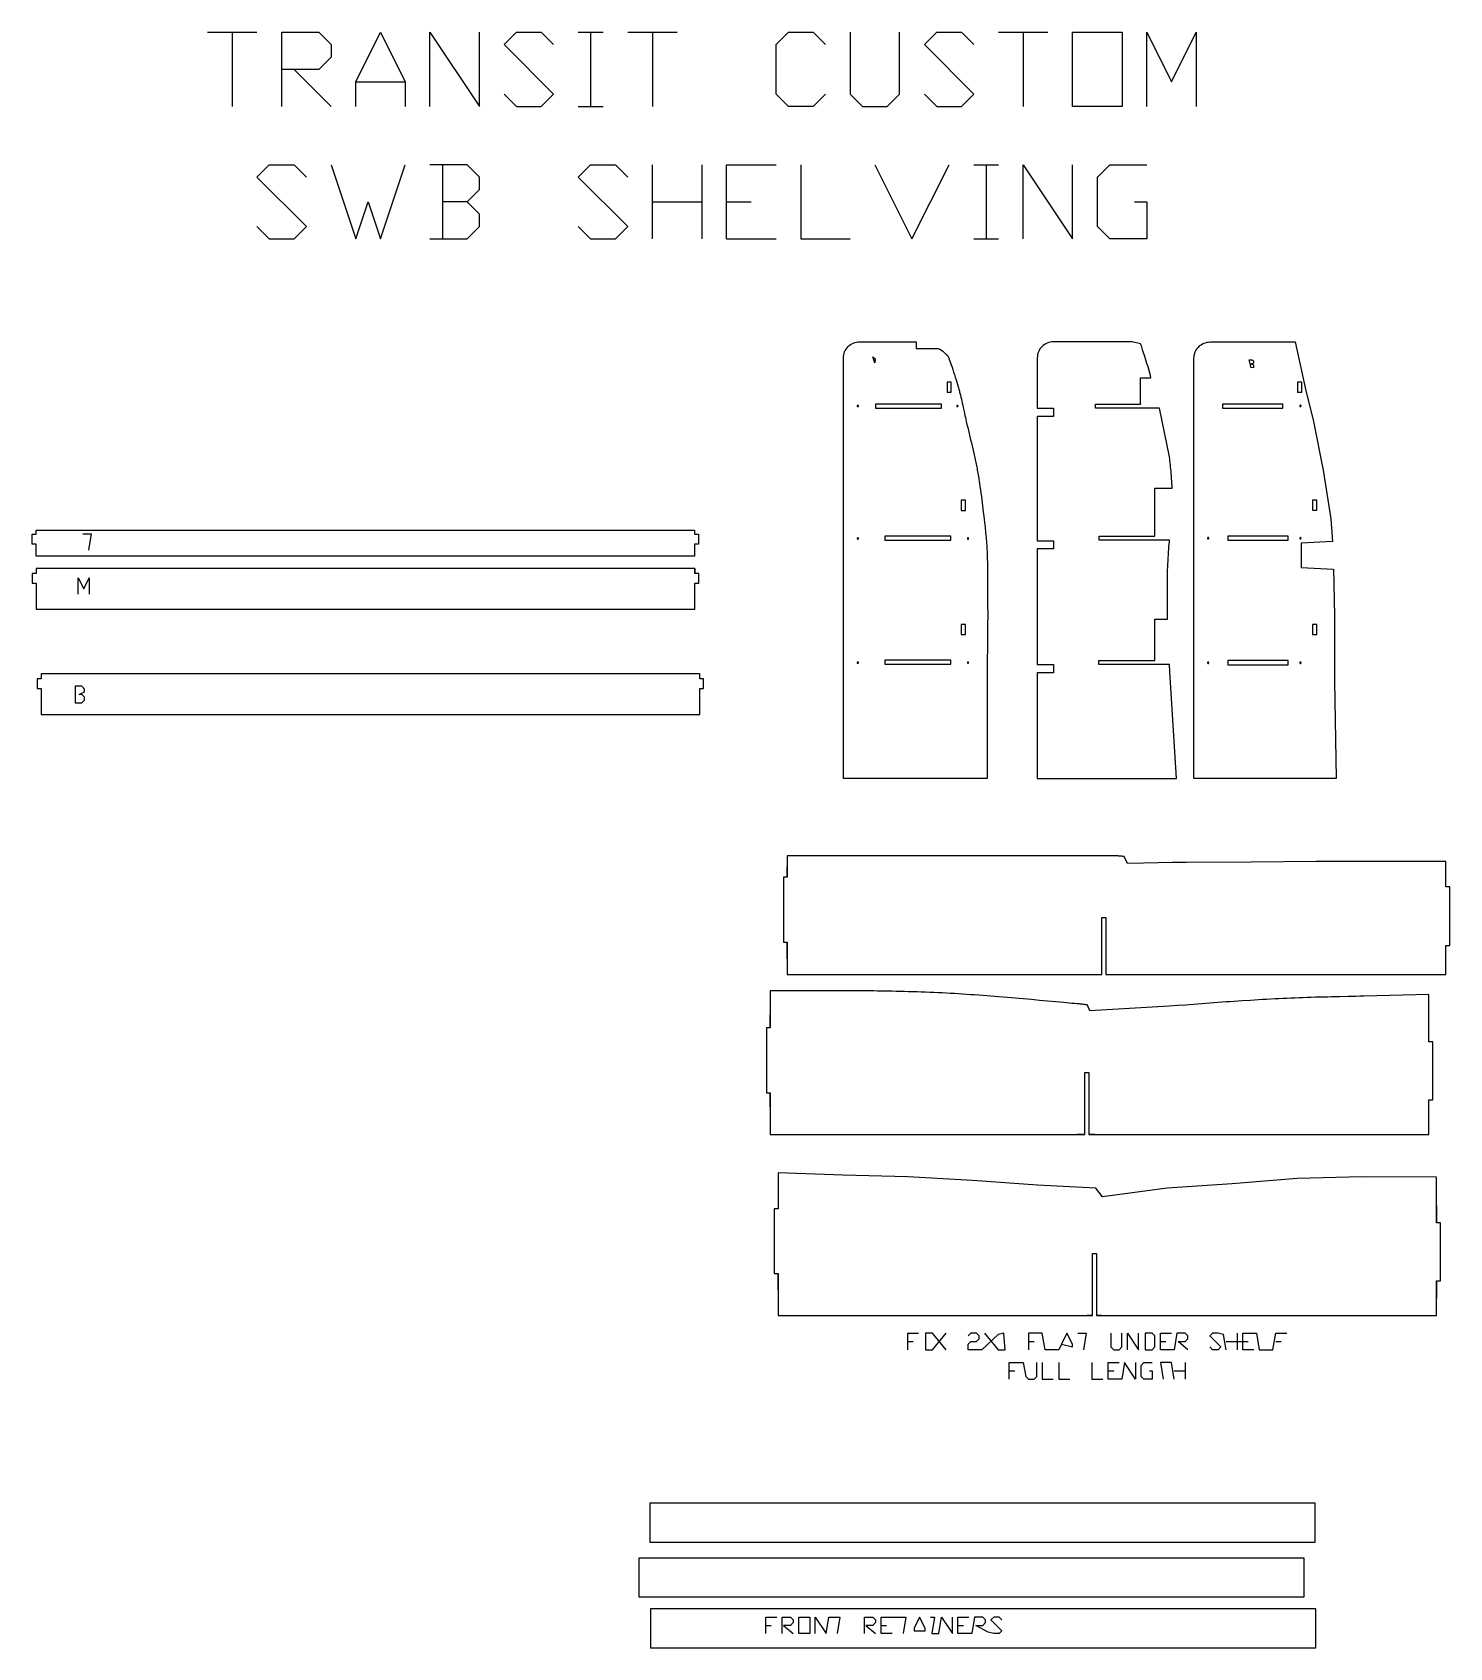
# Model space of a CAD drawing. Extents: x 6 to 4376, y 330 to 5309.
import ezdxf

# ---------------------------------------------------------------- set-up
doc = ezdxf.new("R2010")
doc.units = 0
doc.layers.add('DEFAULT_LAYER', color=1, linetype='CONTINUOUS')

msp = doc.modelspace()

# ---------------------------------------------------------------- linework, layer by layer
at = {"layer": 'DEFAULT_LAYER'}
for points in [[(546.4, 5308.8), (698.8, 5308.8)], [(622.6, 5308.8), (622.6, 5080.2)], [(775, 5080.2), (775, 5308.8), (889.3, 5308.8), (927.4, 5270.7), (927.4, 5232.6), (889.3, 5194.5), (775, 5194.5)], [(1003.6, 5080.2), (1003.6, 5156.4), (1079.8, 5308.8), (1156, 5156.4), (1156, 5080.2)], [(1232.2, 5080.2), (1232.2, 5308.8), (1384.6, 5080.2), (1384.6, 5308.8)], [(1460.8, 5118.3), (1498.9, 5080.2), (1575.1, 5080.2), (1613.2, 5118.3), (1460.8, 5270.7), (1498.9, 5308.8), (1575.1, 5308.8), (1613.2, 5270.7)], [(1689.4, 5308.8), (1765.6, 5308.8)], [(1727.5, 5308.8), (1727.5, 5080.2)], [(1841.8, 5308.8), (1994.2, 5308.8)], [(1918, 5308.8), (1918, 5080.2)], [(2451.4, 5118.3), (2413.3, 5080.2), (2337.1, 5080.2), (2299, 5118.3), (2299, 5270.7), (2337.1, 5308.8), (2413.3, 5308.8), (2451.4, 5270.7)], [(2527.6, 5308.8), (2527.6, 5118.3), (2565.7, 5080.2), (2641.9, 5080.2), (2680, 5118.3), (2680, 5308.8)], [(2756.2, 5118.3), (2794.3, 5080.2), (2870.5, 5080.2), (2908.6, 5118.3), (2756.2, 5270.7), (2794.3, 5308.8), (2870.5, 5308.8), (2908.6, 5270.7)], [(2984.8, 5308.8), (3137.2, 5308.8)], [(3061, 5308.8), (3061, 5080.2)], [(3442, 5080.2), (3442, 5308.8), (3518.2, 5156.4), (3594.4, 5308.8), (3594.4, 5080.2)], [(813.1, 5194.5), (927.4, 5080.2)], [(1003.6, 5156.4), (1156, 5156.4)], [(1689.4, 5080.2), (1765.6, 5080.2)], [(698.8, 4710.1), (736.9, 4672), (813.1, 4672), (851.2, 4710.1), (698.8, 4862.5), (736.9, 4900.6), (813.1, 4900.6), (851.2, 4862.5)], [(927.4, 4900.6), (1003.6, 4672), (1041.7, 4786.3), (1079.8, 4672), (1156, 4900.6)], [(1346.5, 4786.3), (1384.6, 4824.4), (1384.6, 4862.5), (1346.5, 4900.6), (1232.2, 4900.6)], [(1270.3, 4900.6), (1270.3, 4672)], [(1689.4, 4710.1), (1727.5, 4672), (1803.7, 4672), (1841.8, 4710.1), (1689.4, 4862.5), (1727.5, 4900.6), (1803.7, 4900.6), (1841.8, 4862.5)], [(1918, 4672), (1918, 4900.6)], [(2070.4, 4900.6), (2070.4, 4672)], [(2146.6, 4672), (2146.6, 4900.6), (2299, 4900.6)], [(2375.2, 4900.6), (2375.2, 4672), (2527.6, 4672)], [(2603.8, 4900.6), (2718.1, 4672), (2832.4, 4900.6)], [(2908.6, 4900.6), (2984.8, 4900.6)], [(2946.7, 4900.6), (2946.7, 4672)], [(3061, 4672), (3061, 4900.6), (3213.4, 4672), (3213.4, 4900.6)], [(3403.9, 4786.3), (3442, 4786.3), (3442, 4672), (3327.7, 4672), (3289.6, 4710.1), (3289.6, 4862.5), (3327.7, 4900.6), (3442, 4900.6)], [(1232.2, 4672), (1346.5, 4672), (1384.6, 4710.1), (1384.6, 4748.2), (1346.5, 4786.3), (1270.3, 4786.3)], [(1918, 4786.3), (2070.4, 4786.3)], [(2146.6, 4786.3), (2222.8, 4786.3)], [(2146.6, 4672), (2299, 4672)], [(2908.6, 4672), (2984.8, 4672)], [(162.3, 3763.4), (187.7, 3763.4), (179.2, 3712.6)], [(2048.7, 3656), (2048.7, 3641)], [(148, 3576.5), (148, 3627.3), (164.9, 3593.4), (181.8, 3627.3), (181.8, 3576.5)], [(2063.8, 3316.4), (2063.8, 3331.5)], [(2333.8, 2704.6), (2333.8, 2737.5)], [(4363.8, 2674.8), (4363.8, 2733.5)], [(2333.8, 2453.3), (2333.8, 2504.6)], [(4363.8, 2449.3), (4363.8, 2494.3)], [(2281.3, 2240.4), (2281.3, 2280.6)], [(2281.3, 1996.5), (2281.3, 2040.4)], [(2305.1, 1716.5), (2305.1, 1682.8)], [(4335.1, 1691.5), (4335.1, 1639.4)], [(2305.1, 1432.3), (2305.1, 1482.8)], [(4335.1, 1460.8), (4335.1, 1407.3)], [(2704.9, 1248.2), (2704.9, 1299), (2738.7, 1299)], [(2823.4, 1248.2), (2781.1, 1299), (2759.9, 1299), (2759.9, 1248.2), (2781.1, 1248.2), (2823.4, 1299)], [(2941.9, 1299), (2984.3, 1248.2), (3005.4, 1248.2), (3001.2, 1299), (2984.3, 1294.8), (2933.5, 1248.2), (2891.1, 1248.2), (2891.1, 1265.2), (2899.6, 1273.6), (2916.5, 1273.6), (2925, 1282.1), (2925, 1290.6), (2916.5, 1299), (2899.6, 1299), (2891.1, 1290.6)], [(3179, 1265.2), (3212.9, 1256.7), (3212.9, 1265.2), (3195.9, 1299), (3179, 1265.2), (3170.5, 1248.2), (3128.2, 1248.2), (3119.7, 1299), (3077.4, 1299), (3077.4, 1248.2)], [(3229.8, 1299), (3255.2, 1299), (3246.7, 1248.2)], [(3331.4, 1299), (3331.4, 1256.7), (3339.9, 1248.2), (3356.8, 1248.2), (3365.3, 1256.7), (3365.3, 1299)], [(3382.2, 1248.2), (3382.2, 1299), (3416.1, 1248.2), (3416.1, 1299)], [(3568.5, 1248.2), (3538.8, 1273.6), (3560, 1273.6), (3568.5, 1282.1), (3568.5, 1290.6), (3560, 1299), (3534.6, 1299), (3526.1, 1248.2), (3483.8, 1248.2), (3483.8, 1299), (3517.7, 1299)], [(3687, 1248.2), (3678.5, 1294.8), (3661.6, 1299), (3644.7, 1299), (3636.2, 1290.6), (3670.1, 1256.7), (3661.6, 1248.2), (3644.7, 1248.2), (3636.2, 1256.7)], [(3720.9, 1299), (3720.9, 1248.2)], [(3771.7, 1248.2), (3737.8, 1248.2), (3737.8, 1299), (3780.1, 1299), (3788.6, 1248.2), (3830.9, 1248.2), (3839.4, 1299), (3873.3, 1299)], [(2704.9, 1273.6), (2721.8, 1273.6)], [(3077.4, 1273.6), (3094.3, 1273.6)], [(3483.8, 1273.6), (3500.7, 1273.6)], [(3687, 1273.6), (3729.3, 1273.6), (3754.7, 1273.6)], [(3839.4, 1273.6), (3856.3, 1273.6)], [(3018.1, 1157.5), (3018.1, 1208.3), (3060.5, 1208.3), (3068.9, 1166), (3077.4, 1157.5), (3094.3, 1157.5), (3102.8, 1166), (3102.8, 1208.3)], [(3119.7, 1208.3), (3119.7, 1157.5), (3153.6, 1157.5)], [(3170.5, 1208.3), (3170.5, 1157.5), (3204.4, 1157.5)], [(3272.1, 1208.3), (3272.1, 1157.5), (3306, 1157.5)], [(3407.6, 1208.3), (3407.6, 1157.5), (3373.7, 1208.3), (3365.3, 1157.5), (3322.9, 1157.5), (3322.9, 1208.3), (3356.8, 1208.3)], [(3449.9, 1182.9), (3458.4, 1182.9), (3458.4, 1157.5), (3433, 1157.5), (3424.5, 1166), (3424.5, 1199.9), (3433, 1208.3), (3458.4, 1208.3)], [(3526.1, 1157.5), (3517.7, 1208.3), (3483.8, 1208.3), (3492.3, 1157.5)], [(3560, 1208.3), (3560, 1157.5)], [(3018.1, 1182.9), (3035.1, 1182.9)], [(3322.9, 1182.9), (3339.9, 1182.9)], [(3526.1, 1182.9), (3560, 1182.9)], [(2267.2, 373.2), (2267.2, 424), (2301.1, 424)], [(2267.2, 398.6), (2284.2, 398.6)], [(2318, 373.2), (2318, 424), (2343.4, 424), (2351.9, 415.5), (2351.9, 407.1), (2343.4, 398.6), (2322.3, 398.6), (2351.9, 373.2)], [(2419.6, 373.2), (2419.6, 424), (2453.5, 373.2), (2462, 424), (2495.8, 424), (2487.4, 373.2)], [(2572, 373.2), (2572, 424), (2597.4, 424), (2605.9, 415.5), (2605.9, 407.1), (2597.4, 398.6), (2576.3, 398.6), (2605.9, 373.2)], [(2656.7, 373.2), (2622.8, 373.2), (2622.8, 424), (2665.2, 424), (2699, 424), (2690.6, 373.2)], [(2622.8, 398.6), (2639.8, 398.6)], [(2775.2, 424), (2787.9, 424), (2779.5, 373.2), (2800.6, 373.2), (2809.1, 424), (2843, 373.2), (2843, 424)], [(2995.4, 415.5), (2986.9, 424), (2970, 424), (2961.5, 415.5), (2995.4, 381.7), (2986.9, 373.2), (2970, 373.2), (2953, 377.4), (2914.9, 398.6), (2936.1, 398.6), (2944.6, 407.1), (2944.6, 415.5), (2936.1, 424), (2910.7, 424), (2902.2, 373.2), (2859.9, 373.2), (2859.9, 424), (2893.8, 424)], [(2859.9, 398.6), (2876.8, 398.6)]]:
    msp.add_lwpolyline(points, dxfattribs=at)
for points in [[(3213.4, 5080.2), (3213.4, 5308.8), (3365.8, 5308.8), (3365.8, 5080.2)], [(2603.4, 4289.7), (2597.8, 4308.3), (2604.9, 4302.4)], [(3764.2, 4274.1), (3757.1, 4299.5), (3765.8, 4299.5), (3768.2, 4298.7), (3770.6, 4296.4), (3771.4, 4294), (3771.4, 4291.6), (3770.6, 4289.2), (3768.2, 4286.8), (3765.8, 4286), (3761.5, 4286), (3769, 4285.2), (3770.6, 4282.9), (3770.6, 4275.7)], [(2826.1, 4199.1), (2839.1, 4199.1), (2839.1, 4230.1), (2826.1, 4230.1)], [(3906.7, 4199.9), (3919.7, 4199.9), (3919.7, 4230.9), (3906.7, 4230.9)], [(2549.1, 4156.9), (2549.1, 4156.7), (2549.2, 4156.5), (2549.2, 4156.3), (2549.3, 4156.1), (2549.4, 4155.9), (2549.5, 4155.7), (2549.6, 4155.6), (2549.7, 4155.5), (2549.8, 4155.3), (2550, 4155.2), (2550.2, 4155.1), (2550.3, 4155), (2550.5, 4155), (2550.7, 4154.9), (2550.9, 4154.9), (2551.1, 4154.9), (2551.3, 4154.9), (2551.5, 4154.9), (2551.7, 4155), (2551.9, 4155), (2552.1, 4155.1), (2552.2, 4155.2), (2552.4, 4155.3), (2552.5, 4155.5), (2552.7, 4155.6), (2552.8, 4155.7), (2552.9, 4155.9), (2553, 4156.1), (2553, 4156.3), (2553.1, 4156.5), (2553.1, 4156.7), (2553.1, 4156.9), (2553.1, 4157.1), (2553.1, 4157.3), (2553, 4157.5), (2553, 4157.6), (2552.9, 4157.8), (2552.8, 4158), (2552.7, 4158.1), (2552.5, 4158.3), (2552.4, 4158.4), (2552.2, 4158.5), (2552.1, 4158.6), (2551.9, 4158.7), (2551.7, 4158.8), (2551.5, 4158.8), (2551.3, 4158.9), (2551.1, 4158.9), (2550.9, 4158.9), (2550.7, 4158.8), (2550.5, 4158.8), (2550.3, 4158.7), (2550.2, 4158.6), (2550, 4158.5), (2549.8, 4158.4), (2549.7, 4158.3), (2549.6, 4158.1), (2549.5, 4158), (2549.4, 4157.8), (2549.3, 4157.6), (2549.2, 4157.5), (2549.2, 4157.3), (2549.1, 4157.1)], [(2605.5, 4150.4), (2809.5, 4150.4), (2809.5, 4162.8), (2605.5, 4162.8)], [(2605.5, 4150.4), (2809.5, 4150.4), (2809.5, 4162.8), (2605.5, 4162.8)], [(2856, 4156.9), (2856, 4156.7), (2856.1, 4156.5), (2856.1, 4156.3), (2856.2, 4156.1), (2856.3, 4155.9), (2856.4, 4155.7), (2856.5, 4155.6), (2856.6, 4155.5), (2856.8, 4155.3), (2856.9, 4155.2), (2857.1, 4155.1), (2857.2, 4155), (2857.4, 4155), (2857.6, 4154.9), (2857.8, 4154.9), (2858, 4154.9), (2858.2, 4154.9), (2858.4, 4154.9), (2858.6, 4155), (2858.8, 4155), (2859, 4155.1), (2859.1, 4155.2), (2859.3, 4155.3), (2859.4, 4155.5), (2859.6, 4155.6), (2859.7, 4155.7), (2859.8, 4155.9), (2859.9, 4156.1), (2859.9, 4156.3), (2860, 4156.5), (2860, 4156.7), (2860, 4156.9), (2860, 4157.1), (2860, 4157.3), (2859.9, 4157.5), (2859.9, 4157.6), (2859.8, 4157.8), (2859.7, 4158), (2859.6, 4158.1), (2859.4, 4158.3), (2859.3, 4158.4), (2859.1, 4158.5), (2859, 4158.6), (2858.8, 4158.7), (2858.6, 4158.8), (2858.4, 4158.8), (2858.2, 4158.9), (2858, 4158.9), (2857.8, 4158.9), (2857.6, 4158.8), (2857.4, 4158.8), (2857.2, 4158.7), (2857.1, 4158.6), (2856.9, 4158.5), (2856.8, 4158.4), (2856.6, 4158.3), (2856.5, 4158.1), (2856.4, 4158), (2856.3, 4157.8), (2856.2, 4157.6), (2856.1, 4157.5), (2856.1, 4157.3), (2856, 4157.1)], [(3675.6, 4150.6), (3861.5, 4150.6), (3861.5, 4163), (3675.6, 4163)], [(3913.4, 4157.2), (3913.5, 4157), (3913.5, 4156.8), (3913.5, 4156.7), (3913.6, 4156.5), (3913.7, 4156.3), (3913.8, 4156.1), (3913.9, 4156), (3914, 4155.8), (3914.2, 4155.7), (3914.3, 4155.6), (3914.5, 4155.5), (3914.7, 4155.4), (3914.8, 4155.3), (3915, 4155.3), (3915.2, 4155.3), (3915.4, 4155.2), (3915.6, 4155.3), (3915.8, 4155.3), (3916, 4155.3), (3916.2, 4155.4), (3916.4, 4155.5), (3916.6, 4155.6), (3916.7, 4155.7), (3916.9, 4155.8), (3917, 4156), (3917.1, 4156.1), (3917.2, 4156.3), (3917.3, 4156.5), (3917.4, 4156.7), (3917.4, 4156.8), (3917.4, 4157), (3917.4, 4157.2), (3917.4, 4157.5), (3917.4, 4157.7), (3917.4, 4157.8), (3917.3, 4158), (3917.2, 4158.2), (3917.1, 4158.4), (3917, 4158.5), (3916.9, 4158.7), (3916.7, 4158.8), (3916.6, 4158.9), (3916.4, 4159), (3916.2, 4159.1), (3916, 4159.2), (3915.8, 4159.2), (3915.6, 4159.2), (3915.4, 4159.2), (3915.2, 4159.2), (3915, 4159.2), (3914.8, 4159.2), (3914.7, 4159.1), (3914.5, 4159), (3914.3, 4158.9), (3914.2, 4158.8), (3914, 4158.7), (3913.9, 4158.5), (3913.8, 4158.4), (3913.7, 4158.2), (3913.6, 4158), (3913.5, 4157.8), (3913.5, 4157.7), (3913.5, 4157.5)], [(2870.2, 3835.2), (2883.2, 3835.2), (2883.2, 3866.2), (2870.2, 3866.2)], [(3953, 3836.1), (3966, 3836.1), (3966, 3867.1), (3953, 3867.1)], [(2059.8, 3731.4), (2048, 3731.4), (2048, 3694.6), (18, 3694.6), (18, 3731.4), (6.2, 3731.4), (6.2, 3761.4), (18, 3761.4), (18, 3774.6), (2048, 3774.6), (2048, 3761.4), (2059.8, 3761.4)], [(2549.1, 3748.6), (2549.1, 3748.4), (2549.2, 3748.2), (2549.2, 3748), (2549.3, 3747.8), (2549.4, 3747.6), (2549.5, 3747.5), (2549.6, 3747.3), (2549.7, 3747.2), (2549.8, 3747), (2550, 3746.9), (2550.2, 3746.8), (2550.3, 3746.7), (2550.5, 3746.7), (2550.7, 3746.6), (2550.9, 3746.6), (2551.1, 3746.6), (2551.3, 3746.6), (2551.5, 3746.6), (2551.7, 3746.7), (2551.9, 3746.7), (2552.1, 3746.8), (2552.2, 3746.9), (2552.4, 3747), (2552.5, 3747.2), (2552.7, 3747.3), (2552.8, 3747.5), (2552.9, 3747.6), (2553, 3747.8), (2553, 3748), (2553.1, 3748.2), (2553.1, 3748.4), (2553.1, 3748.6), (2553.1, 3748.8), (2553.1, 3749), (2553, 3749.2), (2553, 3749.4), (2552.9, 3749.5), (2552.8, 3749.7), (2552.7, 3749.9), (2552.5, 3750), (2552.4, 3750.1), (2552.2, 3750.2), (2552.1, 3750.3), (2551.9, 3750.4), (2551.7, 3750.5), (2551.5, 3750.5), (2551.3, 3750.6), (2551.1, 3750.6), (2550.9, 3750.6), (2550.7, 3750.5), (2550.5, 3750.5), (2550.3, 3750.4), (2550.2, 3750.3), (2550, 3750.2), (2549.8, 3750.1), (2549.7, 3750), (2549.6, 3749.9), (2549.5, 3749.7), (2549.4, 3749.5), (2549.3, 3749.4), (2549.2, 3749.2), (2549.2, 3749), (2549.1, 3748.8)], [(2634, 3743.4), (2838, 3743.4), (2838, 3755.8), (2634, 3755.8)], [(2888.8, 3748.6), (2888.8, 3748.4), (2888.9, 3748.2), (2888.9, 3748), (2889, 3747.8), (2889.1, 3747.6), (2889.2, 3747.5), (2889.3, 3747.3), (2889.4, 3747.2), (2889.5, 3747), (2889.7, 3746.9), (2889.9, 3746.8), (2890, 3746.7), (2890.2, 3746.7), (2890.4, 3746.6), (2890.6, 3746.6), (2890.8, 3746.6), (2891, 3746.6), (2891.2, 3746.6), (2891.4, 3746.7), (2891.6, 3746.7), (2891.8, 3746.8), (2891.9, 3746.9), (2892.1, 3747), (2892.2, 3747.2), (2892.4, 3747.3), (2892.5, 3747.5), (2892.6, 3747.6), (2892.7, 3747.8), (2892.7, 3748), (2892.8, 3748.2), (2892.8, 3748.4), (2892.8, 3748.6), (2892.8, 3748.8), (2892.8, 3749), (2892.7, 3749.2), (2892.7, 3749.4), (2892.6, 3749.5), (2892.5, 3749.7), (2892.4, 3749.9), (2892.2, 3750), (2892.1, 3750.1), (2891.9, 3750.2), (2891.8, 3750.3), (2891.6, 3750.4), (2891.4, 3750.5), (2891.2, 3750.5), (2891, 3750.6), (2890.8, 3750.6), (2890.6, 3750.6), (2890.4, 3750.5), (2890.2, 3750.5), (2890, 3750.4), (2889.9, 3750.3), (2889.7, 3750.2), (2889.5, 3750.1), (2889.4, 3750), (2889.3, 3749.9), (2889.2, 3749.7), (2889.1, 3749.5), (2889, 3749.4), (2888.9, 3749.2), (2888.9, 3749), (2888.8, 3748.8)], [(3629.1, 3749.3), (3629.2, 3749.1), (3629.2, 3748.9), (3629.2, 3748.7), (3629.3, 3748.5), (3629.4, 3748.3), (3629.5, 3748.2), (3629.6, 3748), (3629.7, 3747.9), (3629.9, 3747.8), (3630, 3747.6), (3630.2, 3747.5), (3630.4, 3747.5), (3630.6, 3747.4), (3630.7, 3747.3), (3630.9, 3747.3), (3631.1, 3747.3), (3631.4, 3747.3), (3631.6, 3747.3), (3631.7, 3747.4), (3631.9, 3747.5), (3632.1, 3747.5), (3632.3, 3747.6), (3632.4, 3747.8), (3632.6, 3747.9), (3632.7, 3748), (3632.8, 3748.2), (3632.9, 3748.3), (3633, 3748.5), (3633.1, 3748.7), (3633.1, 3748.9), (3633.1, 3749.1), (3633.1, 3749.3), (3633.1, 3749.5), (3633.1, 3749.7), (3633.1, 3749.9), (3633, 3750.1), (3632.9, 3750.3), (3632.8, 3750.4), (3632.7, 3750.6), (3632.6, 3750.7), (3632.4, 3750.8), (3632.3, 3751), (3632.1, 3751.1), (3631.9, 3751.1), (3631.7, 3751.2), (3631.6, 3751.3), (3631.4, 3751.3), (3631.1, 3751.3), (3630.9, 3751.3), (3630.7, 3751.3), (3630.6, 3751.2), (3630.4, 3751.1), (3630.2, 3751.1), (3630, 3751), (3629.9, 3750.8), (3629.7, 3750.7), (3629.6, 3750.6), (3629.5, 3750.4), (3629.4, 3750.3), (3629.3, 3750.1), (3629.2, 3749.9), (3629.2, 3749.7), (3629.2, 3749.5)], [(3691.4, 3743.4), (3877.4, 3743.4), (3877.4, 3755.8), (3691.4, 3755.8)], [(3913.4, 3749.3), (3913.5, 3749.1), (3913.5, 3748.9), (3913.5, 3748.7), (3913.6, 3748.5), (3913.7, 3748.3), (3913.8, 3748.2), (3913.9, 3748), (3914, 3747.9), (3914.2, 3747.8), (3914.3, 3747.6), (3914.5, 3747.5), (3914.7, 3747.5), (3914.8, 3747.4), (3915, 3747.3), (3915.2, 3747.3), (3915.4, 3747.3), (3915.6, 3747.3), (3915.8, 3747.3), (3916, 3747.4), (3916.2, 3747.5), (3916.4, 3747.5), (3916.6, 3747.6), (3916.7, 3747.8), (3916.9, 3747.9), (3917, 3748), (3917.1, 3748.2), (3917.2, 3748.3), (3917.3, 3748.5), (3917.4, 3748.7), (3917.4, 3748.9), (3917.4, 3749.1), (3917.4, 3749.3), (3917.4, 3749.5), (3917.4, 3749.7), (3917.4, 3749.9), (3917.3, 3750.1), (3917.2, 3750.3), (3917.1, 3750.4), (3917, 3750.6), (3916.9, 3750.7), (3916.7, 3750.8), (3916.6, 3751), (3916.4, 3751.1), (3916.2, 3751.1), (3916, 3751.2), (3915.8, 3751.3), (3915.6, 3751.3), (3915.4, 3751.3), (3915.2, 3751.3), (3915, 3751.3), (3914.8, 3751.2), (3914.7, 3751.1), (3914.5, 3751.1), (3914.3, 3751), (3914.2, 3750.8), (3914, 3750.7), (3913.9, 3750.6), (3913.8, 3750.4), (3913.7, 3750.3), (3913.6, 3750.1), (3913.5, 3749.9), (3913.5, 3749.7), (3913.5, 3749.5)], [(2060.7, 3611), (2060.7, 3641), (2048.5, 3641), (2048.7, 3656), (18.5, 3656), (18.5, 3641.1), (6.2, 3641.1), (6.2, 3611.1), (18.5, 3611.1), (18.5, 3531), (2048.5, 3531), (2048.5, 3611)], [(2870.1, 3452.5), (2883.1, 3452.5), (2883.1, 3483.5), (2870.1, 3483.5)], [(3953, 3452.3), (3966, 3452.3), (3966, 3483.3), (3953, 3483.3)], [(2549.1, 3365.9), (2549.1, 3365.7), (2549.2, 3365.5), (2549.2, 3365.3), (2549.3, 3365.1), (2549.4, 3364.9), (2549.5, 3364.8), (2549.6, 3364.6), (2549.7, 3364.5), (2549.8, 3364.3), (2550, 3364.2), (2550.2, 3364.1), (2550.3, 3364), (2550.5, 3364), (2550.7, 3363.9), (2550.9, 3363.9), (2551.1, 3363.9), (2551.3, 3363.9), (2551.5, 3363.9), (2551.7, 3364), (2551.9, 3364), (2552.1, 3364.1), (2552.2, 3364.2), (2552.4, 3364.3), (2552.5, 3364.5), (2552.7, 3364.6), (2552.8, 3364.8), (2552.9, 3364.9), (2553, 3365.1), (2553, 3365.3), (2553.1, 3365.5), (2553.1, 3365.7), (2553.1, 3365.9), (2553.1, 3366.1), (2553.1, 3366.3), (2553, 3366.5), (2553, 3366.7), (2552.9, 3366.8), (2552.8, 3367), (2552.7, 3367.2), (2552.5, 3367.3), (2552.4, 3367.4), (2552.2, 3367.5), (2552.1, 3367.6), (2551.9, 3367.7), (2551.7, 3367.8), (2551.5, 3367.8), (2551.3, 3367.9), (2551.1, 3367.9), (2550.9, 3367.9), (2550.7, 3367.8), (2550.5, 3367.8), (2550.3, 3367.7), (2550.2, 3367.6), (2550, 3367.5), (2549.8, 3367.4), (2549.7, 3367.3), (2549.6, 3367.2), (2549.5, 3367), (2549.4, 3366.8), (2549.3, 3366.7), (2549.2, 3366.5), (2549.2, 3366.3), (2549.1, 3366.1)], [(2634, 3360.7), (2838, 3360.7), (2838, 3373.1), (2634, 3373.1)], [(2888.8, 3365.9), (2888.8, 3365.7), (2888.9, 3365.5), (2888.9, 3365.3), (2889, 3365.1), (2889.1, 3364.9), (2889.2, 3364.8), (2889.3, 3364.6), (2889.4, 3364.5), (2889.5, 3364.3), (2889.7, 3364.2), (2889.9, 3364.1), (2890, 3364), (2890.2, 3364), (2890.4, 3363.9), (2890.6, 3363.9), (2890.8, 3363.9), (2891, 3363.9), (2891.2, 3363.9), (2891.4, 3364), (2891.6, 3364), (2891.8, 3364.1), (2891.9, 3364.2), (2892.1, 3364.3), (2892.2, 3364.5), (2892.4, 3364.6), (2892.5, 3364.8), (2892.6, 3364.9), (2892.7, 3365.1), (2892.7, 3365.3), (2892.8, 3365.5), (2892.8, 3365.7), (2892.8, 3365.9), (2892.8, 3366.1), (2892.8, 3366.3), (2892.7, 3366.5), (2892.7, 3366.7), (2892.6, 3366.8), (2892.5, 3367), (2892.4, 3367.2), (2892.2, 3367.3), (2892.1, 3367.4), (2891.9, 3367.5), (2891.8, 3367.6), (2891.6, 3367.7), (2891.4, 3367.8), (2891.2, 3367.8), (2891, 3367.9), (2890.8, 3367.9), (2890.6, 3367.9), (2890.4, 3367.8), (2890.2, 3367.8), (2890, 3367.7), (2889.9, 3367.6), (2889.7, 3367.5), (2889.5, 3367.4), (2889.4, 3367.3), (2889.3, 3367.2), (2889.2, 3367), (2889.1, 3366.8), (2889, 3366.7), (2888.9, 3366.5), (2888.9, 3366.3), (2888.8, 3366.1)], [(3629.1, 3365.5), (3629.2, 3365.3), (3629.2, 3365.1), (3629.2, 3364.9), (3629.3, 3364.7), (3629.4, 3364.5), (3629.5, 3364.4), (3629.6, 3364.2), (3629.7, 3364.1), (3629.9, 3363.9), (3630, 3363.8), (3630.2, 3363.7), (3630.4, 3363.6), (3630.6, 3363.6), (3630.7, 3363.5), (3630.9, 3363.5), (3631.1, 3363.5), (3631.4, 3363.5), (3631.6, 3363.5), (3631.7, 3363.6), (3631.9, 3363.6), (3632.1, 3363.7), (3632.3, 3363.8), (3632.4, 3363.9), (3632.6, 3364.1), (3632.7, 3364.2), (3632.8, 3364.4), (3632.9, 3364.5), (3633, 3364.7), (3633.1, 3364.9), (3633.1, 3365.1), (3633.1, 3365.3), (3633.1, 3365.5), (3633.1, 3365.7), (3633.1, 3365.9), (3633.1, 3366.1), (3633, 3366.3), (3632.9, 3366.4), (3632.8, 3366.6), (3632.7, 3366.8), (3632.6, 3366.9), (3632.4, 3367), (3632.3, 3367.1), (3632.1, 3367.2), (3631.9, 3367.3), (3631.7, 3367.4), (3631.6, 3367.4), (3631.4, 3367.5), (3631.1, 3367.5), (3630.9, 3367.5), (3630.7, 3367.4), (3630.6, 3367.4), (3630.4, 3367.3), (3630.2, 3367.2), (3630, 3367.1), (3629.9, 3367), (3629.7, 3366.9), (3629.6, 3366.8), (3629.5, 3366.6), (3629.4, 3366.4), (3629.3, 3366.3), (3629.2, 3366.1), (3629.2, 3365.9), (3629.2, 3365.7)], [(3691.4, 3359.6), (3877.4, 3359.6), (3877.4, 3372), (3691.4, 3372)], [(3913.4, 3365.5), (3913.5, 3365.3), (3913.5, 3365.1), (3913.5, 3364.9), (3913.6, 3364.7), (3913.7, 3364.5), (3913.8, 3364.4), (3913.9, 3364.2), (3914, 3364.1), (3914.2, 3363.9), (3914.3, 3363.8), (3914.5, 3363.7), (3914.7, 3363.6), (3914.8, 3363.6), (3915, 3363.5), (3915.2, 3363.5), (3915.4, 3363.5), (3915.6, 3363.5), (3915.8, 3363.5), (3916, 3363.6), (3916.2, 3363.6), (3916.4, 3363.7), (3916.6, 3363.8), (3916.7, 3363.9), (3916.9, 3364.1), (3917, 3364.2), (3917.1, 3364.4), (3917.2, 3364.5), (3917.3, 3364.7), (3917.4, 3364.9), (3917.4, 3365.1), (3917.4, 3365.3), (3917.4, 3365.5), (3917.4, 3365.7), (3917.4, 3365.9), (3917.4, 3366.1), (3917.3, 3366.3), (3917.2, 3366.4), (3917.1, 3366.6), (3917, 3366.8), (3916.9, 3366.9), (3916.7, 3367), (3916.6, 3367.1), (3916.4, 3367.2), (3916.2, 3367.3), (3916, 3367.4), (3915.8, 3367.4), (3915.6, 3367.5), (3915.4, 3367.5), (3915.2, 3367.5), (3915, 3367.4), (3914.8, 3367.4), (3914.7, 3367.3), (3914.5, 3367.2), (3914.3, 3367.1), (3914.2, 3367), (3914, 3366.9), (3913.9, 3366.8), (3913.8, 3366.6), (3913.7, 3366.4), (3913.6, 3366.3), (3913.5, 3366.1), (3913.5, 3365.9), (3913.5, 3365.7)], [(2075.8, 3286.4), (2075.8, 3316.4), (2063.8, 3316.4), (2063.9, 3331.5), (33.8, 3331.5), (33.8, 3316.5), (21.7, 3316.5), (21.7, 3286.5), (33.8, 3286.5), (33.8, 3206.5), (2063.8, 3206.5), (2063.8, 3286.4)], [(137.9, 3242.3), (159, 3242.3), (167.5, 3250.7), (167.5, 3259.2), (159, 3267.7), (150.6, 3267.7), (167.5, 3276.1), (167.5, 3284.6), (159, 3293.1), (137.9, 3293.1)], [(3278.8, 2404.3), (3303.1, 2404.3), (3303.1, 2580.1), (3315.5, 2580.1), (3315.5, 2404.3), (3339.9, 2404.3), (4363.8, 2404.3), (4363.8, 2494.3), (4375.8, 2494.3), (4375.8, 2674.8), (4363.8, 2674.8), (4363.8, 2753.3), (3963.8, 2753.3), (3763.8, 2751.3), (3563.8, 2750.3), (3521.1, 2749.6), (3477.3, 2748.8), (3431.5, 2747.9), (3382.4, 2746.9), (3372.4, 2767.9), (3371.7, 2768.1), (3370.7, 2768.2), (3368.4, 2768.6), (3365.4, 2768.9), (3361.8, 2769.3), (3359.9, 2769.5), (3357.8, 2769.7), (3355.6, 2769.9), (3353.4, 2770), (3351.1, 2770.2), (3348.7, 2770.3), (3346.3, 2770.4), (3343.8, 2770.5), (3341, 2770.6), (3337.6, 2770.7), (3333.7, 2770.8), (3329.4, 2770.8), (3324.7, 2770.8), (3319.6, 2770.8), (3308.8, 2770.8), (3297.3, 2770.7), (3285.6, 2770.6), (3263.8, 2770.3), (2333.8, 2770.3), (2333.8, 2704.6), (2321.8, 2704.6), (2321.8, 2504.6), (2333.8, 2504.6), (2333.8, 2404.3)], [(3236.9, 1911.5), (3226.5, 1911.5), (3250.6, 1911.5), (3250.6, 2102.7), (3263, 2102.7), (3263, 1911.5), (3281.8, 1911.5), (3274.1, 1911.5), (3266.3, 1911.4), (4311.3, 1911.4), (4311.3, 2018.4), (4323.9, 2018.4), (4323.9, 2197.1), (4311.3, 2197.1), (4311.3, 2342.7), (4111.3, 2337.7), (4098.8, 2337.4), (4086.3, 2337.2), (4061.3, 2336.6), (4036.3, 2336.1), (4011.3, 2335.6), (3998.8, 2335.3), (3986.3, 2335), (3973.8, 2334.7), (3961.3, 2334.4), (3948.8, 2334), (3936.3, 2333.6), (3923.8, 2333.2), (3911.3, 2332.7), (3898.8, 2332.2), (3886.3, 2331.7), (3873.8, 2331.1), (3861.3, 2330.5), (3848.8, 2329.9), (3836.3, 2329.2), (3823.8, 2328.6), (3811.3, 2327.9), (3798.8, 2327.1), (3786.3, 2326.4), (3773.8, 2325.7), (3761.3, 2324.9), (3736.3, 2323.3), (3711.3, 2321.7), (3698.8, 2320.9), (3686.3, 2320.1), (3673.8, 2319.2), (3661.3, 2318.3), (3648.8, 2317.3), (3636.3, 2316.4), (3611.3, 2314.5), (3586.3, 2312.5), (3561.3, 2310.6), (3536.3, 2308.6), (3511.3, 2306.7), (3266, 2292.5), (3259, 2310.5), (3258.2, 2310.7), (3257.4, 2310.8), (3255.5, 2311.2), (3253.4, 2311.5), (3251.1, 2311.9), (3248.5, 2312.2), (3245.8, 2312.6), (3242.8, 2312.9), (3239.7, 2313.2), (3236.5, 2313.5), (3233.1, 2313.8), (3226.1, 2314.5), (3218.8, 2315.1), (3211.3, 2315.7), (3186.3, 2318), (3161.3, 2320.3), (3136.3, 2322.7), (3111.3, 2325), (3086.3, 2327.3), (3073.8, 2328.4), (3061.3, 2329.5), (3048.8, 2330.6), (3036.3, 2331.7), (3023.8, 2332.7), (3011.3, 2333.7), (2986.3, 2335.7), (2961.3, 2337.7), (2948.8, 2338.7), (2936.3, 2339.6), (2923.8, 2340.6), (2911.3, 2341.5), (2898.8, 2342.4), (2886.3, 2343.2), (2873.8, 2344.1), (2861.3, 2344.9), (2848.8, 2345.7), (2836.3, 2346.4), (2823.8, 2347.1), (2811.3, 2347.7), (2798.7, 2348.3), (2785.9, 2348.9), (2772.9, 2349.4), (2759.9, 2349.9), (2746.8, 2350.4), (2733.7, 2350.8), (2720.6, 2351.2), (2707.5, 2351.6), (2694.6, 2351.9), (2681.9, 2352.3), (2669.4, 2352.6), (2657.1, 2352.8), (2633.4, 2353.3), (2611.3, 2353.7), (2600.7, 2353.9), (2590, 2354.1), (2579.4, 2354.2), (2568.8, 2354.3), (2558.2, 2354.4), (2547.5, 2354.4), (2526.3, 2354.5), (2505, 2354.5), (2483.8, 2354.6), (2462.5, 2354.6), (2441.3, 2354.7), (2281.3, 2354.7), (2281.3, 2240.4), (2269.3, 2240.4), (2269.3, 2040.4), (2281.3, 2040.4), (2281.3, 1911.4), (3247.3, 1911.4)], [(3264.7, 1353.9), (3258.2, 1354), (3274.8, 1354), (3274.8, 1545.1), (3287.2, 1545.1), (3287.2, 1354), (3302.5, 1354), (3296.4, 1353.9), (3290.2, 1353.9), (4335.1, 1353.9), (4335.1, 1460.8), (4347.1, 1460.8), (4347.1, 1639.4), (4335.1, 1639.4), (4335.1, 1779.9), (4105.1, 1780.8), (3905.1, 1775.8), (3705.1, 1759.8), (3505.1, 1745.8), (3305.1, 1719.8), (3285.1, 1745.8), (3105.1, 1755.8), (2905.1, 1769.8), (2705.1, 1780.8), (2505.1, 1785.8), (2305.1, 1793), (2305.1, 1682.8), (2293.1, 1682.8), (2293.1, 1482.8), (2305.1, 1482.8), (2305.1, 1353.9), (3271.2, 1353.9)], [(3437.2, 1248.2), (3458.4, 1248.2), (3466.9, 1256.7), (3466.9, 1290.6), (3458.4, 1299), (3437.2, 1299)], [(1910.1, 655.2), (3961.1, 655.2), (3961.1, 775.2), (1910.1, 775.2)], [(1876.3, 486), (3927.3, 486), (3927.3, 606), (1876.3, 606)], [(1911.8, 329.7), (3962.8, 329.7), (3962.8, 449.7), (1911.8, 449.7)], [(2368.8, 373.2), (2368.8, 424), (2402.7, 424), (2402.7, 373.2)], [(2724.4, 381.7), (2758.3, 381.7), (2758.3, 390.1), (2741.4, 424), (2724.4, 390.1)]]:
    msp.add_lwpolyline(points, close=True, dxfattribs=at)
for points in [[(2949.5, 3009.3), (2506.6, 3009.3), (2506.6, 4304.7, -0.414214), (2556.6, 4354.7), (2731.5, 4354.7), (2731.5, 4334.3), (2792.1, 4334.3, -0.198912), (2813.3, 4325.5), (2814.3, 4324.5), (2815.4, 4323.5), (2816.4, 4322.6), (2817.5, 4321.6), (2819.7, 4319.7), (2820.8, 4318.8), (2821.9, 4317.8), (2823, 4316.8), (2824, 4315.9), (2825, 4314.9), (2826, 4313.8), (2827, 4312.7), (2827.4, 4312.2), (2827.9, 4311.6), (2828.3, 4311.1), (2828.7, 4310.5), (2829.1, 4309.9), (2829.5, 4309.3), (2829.7, 4309), (2829.9, 4308.5), (2830.4, 4307.5), (2831, 4306.1), (2831.7, 4304.5), (2832.4, 4302.6), (2833.2, 4300.5), (2834.1, 4298.1), (2835, 4295.6), (2837.1, 4289.9), (2839.3, 4283.5), (2841.6, 4276.6), (2844, 4269.2), (2846.5, 4261.5), (2849.1, 4253.7), (2851.6, 4245.8), (2854, 4237.9), (2856.4, 4230.2), (2858.6, 4222.8), (2860.6, 4215.8), (2861.6, 4212.5), (2862.5, 4209.3), (2863.3, 4206.2), (2864.2, 4203.1), (2865, 4200), (2865.8, 4196.9), (2867.4, 4190.7), (2868.9, 4184.5), (2870.4, 4178.2), (2871.8, 4172), (2873.2, 4165.7), (2874.6, 4159.4), (2877.3, 4146.9), (2879.9, 4134.4), (2881.3, 4128.1), (2882.7, 4121.8), (2884.1, 4115.6), (2885.5, 4109.3), (2887.6, 4099.9), (2889.8, 4090.5), (2892.1, 4081.1), (2894.3, 4071.7), (2898.8, 4053), (2901.1, 4043.6), (2903.3, 4034.2), (2905.5, 4024.8), (2907.7, 4015.4), (2909.9, 4006), (2911.9, 3996.7), (2912.9, 3992), (2913.9, 3987.3), (2914.9, 3982.6), (2915.9, 3977.9), (2916.8, 3973.3), (2917.7, 3968.6), (2918.6, 3964), (2919.5, 3959.3), (2920.3, 3954.6), (2921.2, 3949.8), (2922, 3944.9), (2922.8, 3940), (2923.7, 3934.9), (2924.5, 3929.9), (2925.3, 3924.7), (2926.1, 3919.6), (2927.6, 3909.2), (2929.1, 3898.8), (2930.6, 3888.4), (2932, 3878.1), (2933.3, 3868.1), (2934.6, 3858.3), (2935.7, 3848.8), (2936.9, 3839.8), (2937.9, 3831.2), (2938.9, 3823.3), (2940.5, 3809.3), (2941.9, 3796.8), (2943.3, 3784.3), (2943.9, 3778.1), (2944.6, 3771.8), (2945.2, 3765.6), (2945.8, 3759.3), (2946.4, 3753.1), (2946.9, 3746.8), (2947.4, 3740.5), (2947.9, 3734.3), (2948.4, 3728), (2948.8, 3721.8), (2949.1, 3715.5), (2949.5, 3709.3), (2949.6, 3706.2), (2949.8, 3703.1), (2950, 3696.8), (2950.2, 3690.6), (2950.3, 3684.3), (2950.4, 3678.1), (2950.4, 3671.8), (2950.5, 3665.6), (2950.5, 3659.3), (2950.5, 3646.8), (2950.4, 3634.3), (2950.4, 3628), (2950.4, 3621.8), (2950.4, 3615.5), (2950.5, 3609.3), (2950.6, 3596.8), (2950.8, 3584.3), (2951.1, 3559.3), (2951.3, 3546.8), (2951.4, 3534.3), (2951.5, 3521.8), (2951.5, 3509.3), (2951.5, 3502.3), (2951.4, 3493.9), (2951.3, 3473.4), (2951, 3448.9), (2950.7, 3421.8), (2950.1, 3364), (2949.8, 3335.7), (2949.5, 3309.3)], [(3283.5, 4149.9), (3283.5, 4162.3), (3422.9, 4162.3), (3422.9, 4163.8), (3422.9, 4163.1), (3422.9, 4244.1), (3454.4, 4244.1), (3454.2, 4244.6), (3452.8, 4254.9), (3449.3, 4266), (3445.8, 4277.3), (3442.3, 4288.4), (3435.7, 4309.3), (3430.1, 4326.8), (3426.3, 4339), (3424.7, 4343.8), (3424.3, 4344.9), (3423.8, 4346), (3422.9, 4348.1), (3396.8, 4354.9), (3154.3, 4354.9, 0.414214), (3104.3, 4304.9), (3104.3, 4150), (3128.7, 4150), (3154.7, 4150), (3154.7, 4124.6), (3104.3, 4124.6), (3104.3, 3741.8), (3128.7, 3741.8), (3154.7, 3741.8), (3154.7, 3716.4), (3104.3, 3716.4), (3104.3, 3359.8), (3128.7, 3359.8), (3154.7, 3359.8), (3154.7, 3334.4), (3104.3, 3334.4), (3104.3, 3009.3), (3533.1, 3009.3), (3513.1, 3338.7), (3511.9, 3359.8), (3294.2, 3359.8), (3294.2, 3372.9), (3466.9, 3372.9), (3466.9, 3500), (3505.8, 3500), (3505.8, 3501), (3506, 3647), (3509.5, 3721.3), (3509.8, 3724), (3510.1, 3726.8), (3510.5, 3729.5), (3510.8, 3732.2), (3511.6, 3737.7), (3512.3, 3743), (3294.7, 3743), (3294.7, 3756), (3466.9, 3756), (3466.9, 3903.3), (3520.1, 3903.3), (3519.9, 3906.9), (3519.7, 3911.9), (3519.5, 3916.8), (3519.2, 3921.5), (3519, 3926.1), (3518.6, 3931.9), (3518.2, 3937.6), (3517.8, 3942.8), (3517.5, 3947.7), (3517, 3952.6), (3516.6, 3957.2), (3516.2, 3961.8), (3515.5, 3968.4), (3514.7, 3975.1), (3514, 3981.7), (3513.2, 3988.4), (3512.5, 3994.5), (3511.7, 4000.6), (3481.5, 4149.9), (3283.5, 4149.9)], [(4017.2, 3654.3), (4018.1, 3609.3), (4021.1, 3509.3), (4021.1, 3309.3), (4026.1, 3009.3), (3587.4, 3009.3), (3587.4, 4304.3, -0.414214), (3637.4, 4354.3), (3899.1, 4354.3), (3931.1, 4209.3), (3956.1, 4109.3), (3986.1, 3959.3), (4009.1, 3809.3), (4014, 3739.1), (3917.6, 3734.1), (3917.6, 3658.8)]]:
    msp.add_lwpolyline(points, format="xyb", close=True, dxfattribs=at)

doc.saveas('drawing.dxf')
